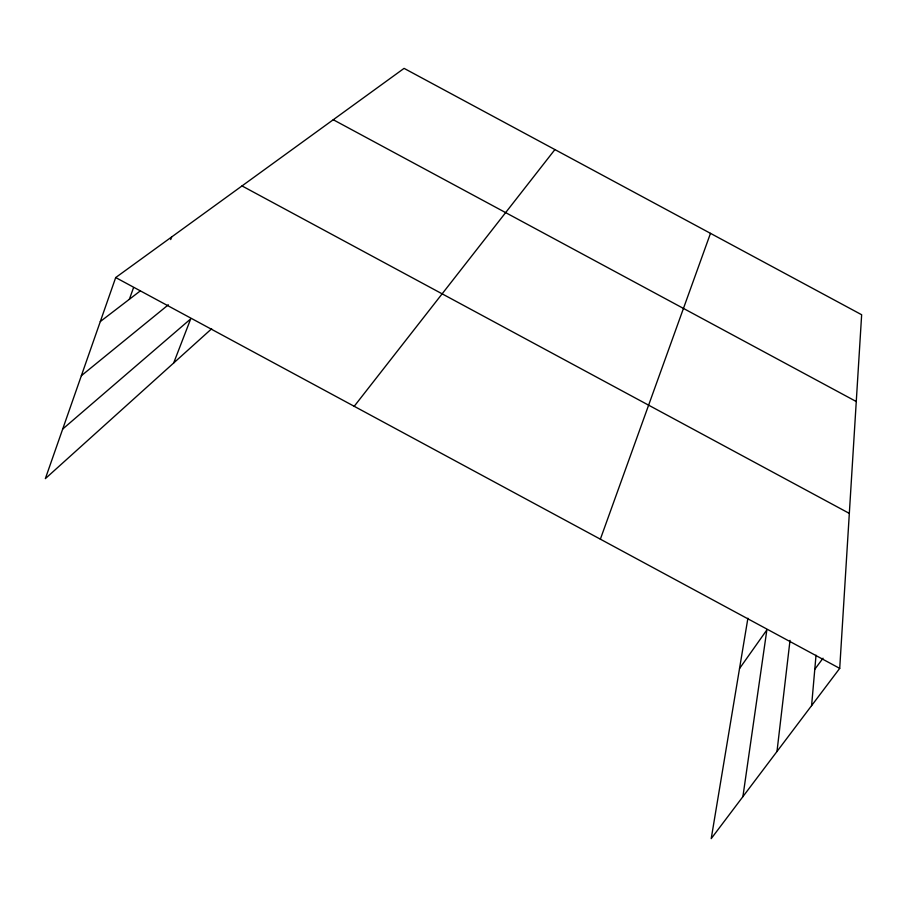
<?xml version="1.0" encoding="UTF-8"?>
<svg xmlns="http://www.w3.org/2000/svg" width="907" height="907" viewBox="0 0 907 907"><rect width="100%" height="100%" fill="white"/><g stroke="black" fill="none" stroke-linecap="round" stroke-linejoin="round"><path stroke-width="1.36" d="M747.901 618.234L711.213 838.635L839.712 668.38L861.65 314.74L404.08 68.365L115.699 277.553L45.35 478.635L211.648 328.776M811.595 705.635L816.028 655.205M776.993 751.484L790.02 640.376M742.901 796.663L766.857 629.934L739.522 668.561M129.372 299.276L133.556 287.61M600.366 539.177L710.487 233.348M170.686 239.584L171.638 236.976M173.668 363.004L190.685 318.913L62.696 429.056M814.792 669.287L823.012 658.221M354.206 406.302L554.914 149.576M81.358 375.702L168.339 304.809M100.303 321.554L140.188 290.988M333.254 119.735L856.265 401.529M242.01 185.924L849.326 513.396M115.699 277.553L839.712 668.38"/></g></svg>
